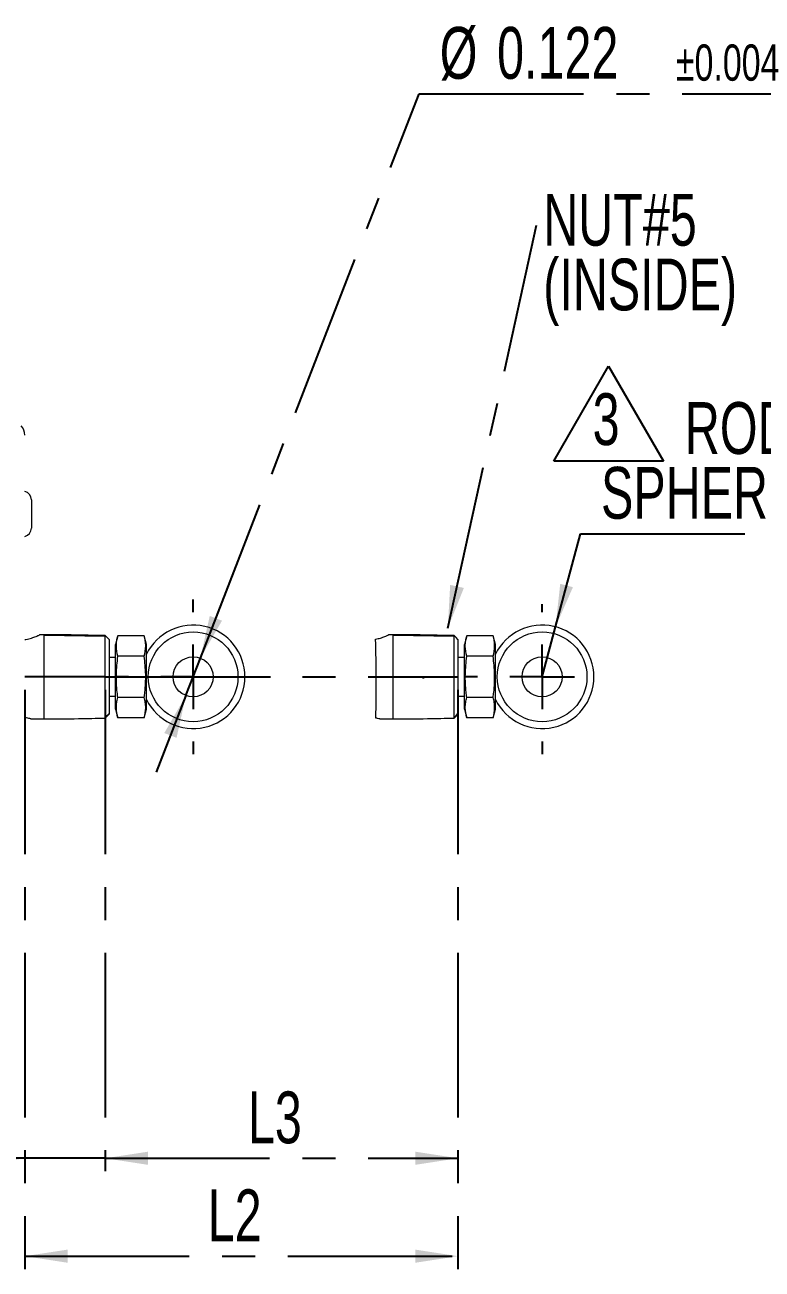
# Model space of a CAD drawing. Header units: inches. Extents: x 0.2 to 16.3, y 0.2 to 11.5.
# Drawn here: x 6.895 to 9.137, y 5.307 to 9.09 of the extents above; entities that cross this region are included whole.
import ezdxf

# ---------------------------------------------------------------- set-up
doc = ezdxf.new("R2010")
doc.units = ezdxf.units.IN
doc.header["$MEASUREMENT"] = 0
doc.linetypes.add('CENTERX2', pattern=[0.8, 0.5, -0.1, 0.1, -0.1])
doc.layers.add('CENTER_LINE', color=7, linetype='CENTERX2')
doc.styles.add('SLDTEXTSTYLE0', font='TXT', dxfattribs={"width": 0.7})
doc.dimstyles.new('SLDDIMSTYLE0', dxfattribs={"dimtxt": 0.15748, "dimasz": 0.13, "dimexe": 0, "dimexo": 0.0625, "dimgap": 0.03937, "dimtad": 1, "dimdec": 3, "dimrnd": 1e-09, "dimzin": 12, "dimdsep": 46, "dimtxsty": 'SLDTEXTSTYLE0', "dimsah": 1, "dimcen": 0.09, "dimadec": 0, "dimazin": 3, "dimtfac": 1, "dimtdec": 3, "dimtmove": 0, "dimatfit": 0, "dimfxl": 1, "dimfrac": 2, "dimtolj": 1, "dimtzin": 12, "dimarcsym": 0})
doc.dimstyles.new('SLDDIMSTYLE1', dxfattribs={"dimtxt": 0.15748, "dimasz": 0.13, "dimexe": 0, "dimexo": 0.0625, "dimgap": 0.03937, "dimtad": 1, "dimdec": 3, "dimrnd": 1e-09, "dimzin": 12, "dimdsep": 46, "dimtxsty": 'SLDTEXTSTYLE0', "dimsah": 1, "dimcen": 0.09, "dimadec": 0, "dimazin": 3, "dimtfac": 1, "dimtdec": 3, "dimtofl": 0, "dimtmove": 0, "dimatfit": 3, "dimfxl": 1, "dimfrac": 2, "dimtolj": 1, "dimtzin": 12, "dimarcsym": 0})
doc.dimstyles.new('SLDDIMSTYLE5', dxfattribs={"dimtxt": 0.15748, "dimasz": 0.13, "dimexe": 0, "dimexo": 0.0625, "dimgap": 0.03937, "dimtad": 0, "dimtih": 1, "dimtoh": 1, "dimdec": 3, "dimrnd": 1e-09, "dimdsep": 46, "dimtxsty": 'SLDTEXTSTYLE0', "dimsah": 1, "dimcen": 0, "dimadec": 0, "dimazin": 2, "dimtol": 1, "dimtp": 0.004, "dimtm": 0.004, "dimtfac": 1, "dimtdec": 3, "dimtmove": 0, "dimatfit": 3, "dimfxl": 1, "dimfrac": 2, "dimtolj": 1, "dimarcsym": 0})
doc.dimstyles.new('SLDDIMSTYLE6', dxfattribs={"dimtxt": 0.18, "dimasz": 0.13, "dimexe": 0, "dimexo": 0.0625, "dimgap": 0, "dimtad": 0, "dimtih": 1, "dimtoh": 1, "dimdec": 0, "dimrnd": 1e-09, "dimzin": 0, "dimdsep": 46, "dimtxsty": 'Standard', "dimsah": 1, "dimcen": 0.09, "dimadec": 0, "dimazin": 0, "dimtfac": 0.13, "dimtdec": 0, "dimtofl": 0, "dimtmove": 0, "dimatfit": 3, "dimfxl": 1, "dimfrac": 2, "dimtolj": 1, "dimtzin": 0, "dimarcsym": 0})
doc.dimstyles.new('SLDDIMSTYLE9', dxfattribs={"dimtxt": 0.15748, "dimasz": 0.13, "dimexe": 0, "dimexo": 0.0625, "dimgap": 0.03937, "dimtad": 0, "dimtih": 1, "dimtoh": 1, "dimdec": 3, "dimrnd": 1e-09, "dimzin": 12, "dimdsep": 46, "dimtxsty": 'SLDTEXTSTYLE0', "dimsah": 1, "dimcen": 0, "dimadec": 0, "dimazin": 3, "dimtfac": 1, "dimtdec": 3, "dimtofl": 0, "dimtmove": 0, "dimatfit": 3, "dimfxl": 1, "dimfrac": 2, "dimtolj": 1, "dimtzin": 12, "dimarcsym": 0})

# ---------------------------------------------------------------- blocks, each defined once
blk = doc.blocks.new('SW_NOTE_0_2')
at = {"layer": 'CENTER_LINE', "color": 0}
for p, q in [((-0.1179, -0.003), (0.0487, 0.2858)), ((0.0487, 0.2858), (0.2154, -0.003)), ((0.2154, -0.003), (-0.1179, -0.003))]:
    blk.add_line(p, q, dxfattribs=at)
at = {"layer": 'CENTER_LINE', "color": 0, "insert": (0, 0.203), "char_height": 0.1575, "attachment_point": 1, "style": 'SLDTEXTSTYLE0'}
blk.add_mtext('3', dxfattribs=at)
blk = doc.blocks.new('_D')
at = {"layer": 'CENTER_LINE'}
for p, q in [((6.8945, 7.0685), (6.8945, 5.6048)), ((7.1389, 7.0685), (7.1389, 5.6048)), ((6.8945, 5.6442), (6.5456, 5.6442)), ((7.1389, 5.6442), (6.8945, 5.6442)), ((7.1389, 5.6442), (7.3889, 5.6442))]:
    blk.add_line(p, q, dxfattribs=at)
for points in [[(6.8945, 5.6442), (6.7645, 5.6642), (6.7645, 5.6242)], [(7.1389, 5.6442), (7.2689, 5.6242), (7.2689, 5.6642)]]:
    blk.add_solid(points, dxfattribs=at)
at = {"layer": 'CENTER_LINE', "insert": (6.5456, 5.8472), "char_height": 0.15748, "attachment_point": 1, "style": 'SLDTEXTSTYLE0'}
blk.add_mtext('L1', dxfattribs=at)
blk = doc.blocks.new('_D_1')
at = {"layer": 'CENTER_LINE'}
for p, q in [((7.1389, 7.0685), (7.1389, 5.6048)), ((8.2118, 7.0685), (8.2118, 5.6048)), ((7.1389, 5.6442), (8.2118, 5.6442))]:
    blk.add_line(p, q, dxfattribs=at)
for points in [[(7.1389, 5.6442), (7.2689, 5.6242), (7.2689, 5.6642)], [(8.2118, 5.6442), (8.0818, 5.6642), (8.0818, 5.6242)]]:
    blk.add_solid(points, dxfattribs=at)
at = {"layer": 'CENTER_LINE', "insert": (7.5728, 5.8472), "char_height": 0.15748, "attachment_point": 1, "style": 'SLDTEXTSTYLE0'}
blk.add_mtext('L3', dxfattribs=at)
blk = doc.blocks.new('_D_2')
at = {"layer": 'CENTER_LINE'}
for p, q in [((6.8945, 7.0685), (6.8945, 5.3072)), ((8.2118, 7.0685), (8.2118, 5.3072)), ((6.8945, 5.3465), (8.2118, 5.3465))]:
    blk.add_line(p, q, dxfattribs=at)
for points in [[(6.8945, 5.3465), (7.0245, 5.3265), (7.0245, 5.3665)], [(8.2118, 5.3465), (8.0818, 5.3665), (8.0818, 5.3265)]]:
    blk.add_solid(points, dxfattribs=at)
at = {"layer": 'CENTER_LINE', "insert": (7.4506, 5.5495), "char_height": 0.15748, "attachment_point": 1, "style": 'SLDTEXTSTYLE0'}
blk.add_mtext('L2', dxfattribs=at)
blk = doc.blocks.new('_D_12')
at = {"layer": 'CENTER_LINE'}
for p, q in [((7.4284, 7.1648), (8.0939, 8.8807)), ((8.0939, 8.8807), (9.8705, 8.8807)), ((7.3843, 7.051), (7.4284, 7.1648)), ((7.3843, 7.051), (7.2939, 6.8179))]:
    blk.add_line(p, q, dxfattribs=at)
for points in [[(7.4284, 7.1648), (7.4941, 7.2787), (7.4568, 7.2932)], [(7.3843, 7.051), (7.3186, 6.937), (7.3559, 6.9225)]]:
    blk.add_solid(points, dxfattribs=at)
at = {"layer": 'CENTER_LINE', "attachment_point": 1, "style": 'SLDTEXTSTYLE0'}
for s, insert, char_height in [('%%c', (8.1564, 9.0837), 0.15748), ('0.122', (8.3308, 9.0837), 0.15748), ('HOLE', (9.3789, 9.0837), 0.15748), ('±0.004', (8.8747, 9.0306), 0.11024)]:
    blk.add_mtext(s, dxfattribs=dict(at, insert=insert, char_height=char_height))
blk = doc.blocks.new('SW_CENTERMARKSYMBOL_1')
at = {"layer": 'CENTER_LINE', "color": 0}
for p, q in [((0, 0.1969), (0, 0.2348)), ((0, 0), (0, 0.0984)), ((-0.1969, 0), (-0.2348, 0)), ((0, 0), (-0.0984, 0)), ((0, 0), (0, -0.0984)), ((0, 0), (0.0984, 0)), ((0.1969, 0), (0.2348, 0)), ((0, -0.1969), (0, -0.2348))]:
    blk.add_line(p, q, dxfattribs=at)
blk = doc.blocks.new('_D_27')
at = {"layer": 'CENTER_LINE'}
for p, q in [((8.5085, 7.26), (8.5844, 7.5432)), ((8.5844, 7.5432), (10.7467, 7.5432)), ((8.4677, 7.1079), (8.5085, 7.26))]:
    blk.add_line(p, q, dxfattribs=at)
blk.add_solid([(8.5085, 7.26), (8.5614, 7.3804), (8.5228, 7.3907)], dxfattribs=at)
at = {"layer": 'CENTER_LINE', "char_height": 0.15748, "attachment_point": 1, "style": 'SLDTEXTSTYLE0'}
for s, insert in [('ROD END TIP SUS', (8.9018, 7.9431)), ('SPHERE R0.157', (8.6469, 7.7462)), ('%%p', (10.0926, 7.7462)), ('0.004', (10.2618, 7.7462))]:
    blk.add_mtext(s, dxfattribs=dict(at, insert=insert))
blk = doc.blocks.new('SW_NOTE_0_11')
at = {"layer": 'CENTER_LINE', "color": 0, "char_height": 0.15748, "attachment_point": 1, "style": 'SLDTEXTSTYLE0'}
for s, insert in [('NUT#5', (0.0202, 0.0948)), ('(INSIDE)', (0.0202, -0.102))]:
    blk.add_mtext(s, dxfattribs=dict(at, insert=insert))
blk = doc.blocks.new('SW_CENTERMARKSYMBOL_6')
at = {"layer": 'CENTER_LINE', "color": 0}
for p, q in [((0, 0.1969), (0, 0.2211)), ((0, 0), (0, 0.0984)), ((-0.1969, 0), (-0.2348, 0)), ((0, 0), (-0.0984, 0)), ((0, 0), (0, -0.0984)), ((0, 0), (0.0984, 0)), ((0, -0.1969), (0, -0.2348))]:
    blk.add_line(p, q, dxfattribs=at)

msp = doc.modelspace()

# ---------------------------------------------------------------- linework, layer by layer
at = {"color": 7, "linetype": 'Continuous', "lineweight": 18}
for p, q in [((6.9142, 7.6465), (6.9142, 7.6032)), ((6.9142, 7.6032), (6.9142, 7.5599)), ((6.9536, 7.2358), (6.9393, 7.2358)), ((7.1389, 7.2307), (6.9536, 7.2334)), ((7.1504, 7.2213), (7.1389, 7.2331)), ((7.1772, 7.2329), (7.1701, 7.2063)), ((7.2575, 7.2329), (7.1772, 7.2329)), ((7.2646, 7.2063), (7.2575, 7.2329)), ((8.0149, 7.2358), (8.0006, 7.2358)), ((8.0149, 7.1079), (8.0149, 7.2358)), ((8.2002, 7.2307), (8.0149, 7.2334)), ((8.2002, 6.9826), (8.2002, 7.2331)), ((8.2386, 7.2329), (8.2315, 7.2063)), ((8.3188, 7.2329), (8.2386, 7.2329)), ((8.326, 7.2063), (8.3188, 7.2329)), ((7.1701, 7.1079), (7.1701, 7.2063)), ((7.2646, 7.1079), (7.2646, 7.2063)), ((8.2118, 7.2213), (8.2118, 6.9944)), ((8.2315, 7.1079), (8.2315, 7.2063)), ((8.326, 7.1079), (8.326, 7.2063)), ((7.1701, 7.1669), (7.1504, 7.1669)), ((7.2575, 7.1704), (7.1772, 7.1704)), ((8.2315, 7.1669), (8.2118, 7.1669)), ((8.3188, 7.1704), (8.2386, 7.1704)), ((7.1701, 7.0094), (7.1701, 7.1079)), ((7.2646, 7.0094), (7.2646, 7.1079)), ((8.0149, 7.0589), (8.0149, 7.1078)), ((8.2315, 7.0094), (8.2315, 7.1079)), ((8.326, 7.0094), (8.326, 7.1079)), ((7.1504, 7.0488), (7.1701, 7.0488)), ((7.2575, 7.0453), (7.1772, 7.0453)), ((8.0149, 6.9799), (8.0149, 7.0589)), ((8.2118, 7.0488), (8.2315, 7.0488)), ((8.3188, 7.0453), (8.2386, 7.0453)), ((7.1701, 7.0094), (7.1772, 6.9828)), ((7.2575, 6.9828), (7.2646, 7.0094)), ((8.2315, 7.0094), (8.2386, 6.9828)), ((8.3188, 6.9828), (8.326, 7.0094)), ((6.9126, 6.9799), (6.9536, 6.9799)), ((7.1389, 6.985), (7.1504, 6.9966)), ((7.1389, 6.9826), (7.1504, 6.9944)), ((7.2575, 6.9828), (7.1772, 6.9828)), ((7.9739, 6.9799), (8.0149, 6.9799)), ((8.2002, 6.9851), (8.2002, 6.9826)), ((8.3188, 6.9828), (8.2386, 6.9828))]:
    msp.add_line(p, q, dxfattribs=at)
at = {"color": 7, "linetype": 'Continuous', "lineweight": 18, "flags": 128}
for points in [[(8.2118, 7.2213), (8.206, 7.2272), (8.2002, 7.2331)], [(8.2002, 6.985), (8.206, 6.9908), (8.2118, 6.9966)], [(8.2002, 6.9826), (8.206, 6.9885), (8.2118, 6.9944)]]:
    msp.add_lwpolyline(points, dxfattribs=at)
at = {"color": 7, "linetype": 'Continuous', "lineweight": 18}
for centre, radius in [((7.4063, 7.1079), 0.1364), ((8.4677, 7.1079), 0.1364), ((7.4063, 7.1079), 0.061), ((8.4677, 7.1079), 0.061)]:
    msp.add_circle(centre, radius, dxfattribs=at)
for centre, radius, start, end in [((6.8552, 7.8428), 0.0394, 0, 45), ((6.8886, 7.6465), 0.0256, 0, 76.6576), ((6.8886, 7.5599), 0.0256, 283.3424, 0), ((7.4063, 7.1079), 0.1575, 205.8419, 154.1581), ((8.4677, 7.1079), 0.1575, 205.8419, 154.1581), ((1.8131, 7.0834), 6.1499, 359.06176, 1.2959)]:
    msp.add_arc(centre, radius, start, end, dxfattribs=at)
for points, knots in [([(6.8945, 7.2216), (6.8956, 7.2217), (6.9029, 7.2222), (6.9153, 7.226), (6.9294, 7.231), (6.9385, 7.2352), (6.939, 7.2355), (6.9393, 7.2356)], [0, 0, 0, 0, 0.038989, 0.275078, 0.528825, 0.79752, 1, 1, 1, 1]), ([(7.1389, 7.2331), (7.1043, 7.2339), (7.0425, 7.2353), (6.9808, 7.2357), (6.9536, 7.2358)], [0, 0, 0, 0, 0.560014, 1, 1, 1, 1]), ([(7.1389, 6.9826), (7.1389, 6.9831), (7.1389, 6.984), (7.1389, 6.9914), (7.1389, 7.003), (7.1389, 7.0187), (7.1389, 7.0378), (7.1389, 7.0596), (7.1389, 7.0833), (7.1389, 7.1079), (7.1389, 7.1325), (7.1389, 7.1561), (7.1389, 7.1779), (7.1389, 7.197), (7.1389, 7.2127), (7.1389, 7.2243), (7.1389, 7.2317), (7.1389, 7.2327), (7.1389, 7.2331)], [0, 0, 0, 0, 0.062413, 0.124998, 0.187548, 0.250006, 0.31249, 0.375003, 0.437509, 0.500008, 0.56251, 0.625014, 0.68751, 0.749997, 0.812487, 0.874988, 0.937496, 1, 1, 1, 1]), ([(7.1772, 7.1704), (7.1751, 7.1807), (7.1718, 7.1962), (7.1735, 7.2172), (7.176, 7.2276), (7.1772, 7.2329)], [0, 0, 0, 0, 0.495074, 0.747494, 1, 1, 1, 1]), ([(7.2575, 7.1704), (7.2596, 7.1807), (7.2629, 7.1962), (7.2612, 7.2172), (7.2587, 7.2276), (7.2575, 7.2329)], [0, 0, 0, 0, 0.495074, 0.747494, 1, 1, 1, 1]), ([(7.9614, 7.2225), (7.9662, 7.2235), (7.9759, 7.2255), (7.9883, 7.2301), (7.9965, 7.2336), (8.0001, 7.2353), (8.0006, 7.2356)], [0, 0, 0, 0, 0.353593, 0.713426, 0.955282, 1, 1, 1, 1]), ([(8.2002, 7.2331), (8.1657, 7.2339), (8.1039, 7.2353), (8.0421, 7.2357), (8.0149, 7.2358)], [0, 0, 0, 0, 0.5600139, 1, 1, 1, 1]), ([(8.2386, 7.1704), (8.2364, 7.1806), (8.2332, 7.1961), (8.2349, 7.2173), (8.2374, 7.2277), (8.2386, 7.2329)], [0, 0, 0, 0, 0.49474, 0.745558, 1, 1, 1, 1]), ([(8.3188, 7.1704), (8.321, 7.1806), (8.3243, 7.1961), (8.3225, 7.2173), (8.3201, 7.2277), (8.3188, 7.2329)], [0, 0, 0, 0, 0.49474, 0.745557, 1, 1, 1, 1]), ([(7.1504, 7.2213), (7.1504, 7.2209), (7.1504, 7.22), (7.1504, 7.2133), (7.1504, 7.2028), (7.1504, 7.1885), (7.1504, 7.1712), (7.1504, 7.1515), (7.1504, 7.1301), (7.1504, 7.1078), (7.1504, 7.0855), (7.1504, 7.0641), (7.1504, 7.0444), (7.1504, 7.0271), (7.1504, 7.0129), (7.1504, 7.0024), (7.1504, 6.9957), (7.1504, 6.9948), (7.1504, 6.9944)], [0, 0, 0, 0, 0.062861, 0.125163, 0.187767, 0.250235, 0.312647, 0.375273, 0.437567, 0.500217, 0.562569, 0.625102, 0.687653, 0.749999, 0.812654, 0.87494, 0.937556, 1, 1, 1, 1]), ([(7.1772, 7.0453), (7.1766, 7.0506), (7.1737, 7.0738), (7.1713, 7.1157), (7.1753, 7.1521), (7.1772, 7.1704)], [0, 0, 0, 0, 0.1269715, 0.560077, 1, 1, 1, 1]), ([(7.2575, 7.0453), (7.2581, 7.0506), (7.2611, 7.0738), (7.2634, 7.1157), (7.2595, 7.1521), (7.2575, 7.1704)], [0, 0, 0, 0, 0.1269715, 0.560077, 1, 1, 1, 1]), ([(8.2386, 7.0453), (8.2379, 7.0506), (8.235, 7.0738), (8.2327, 7.1157), (8.2366, 7.1521), (8.2386, 7.1704)], [0, 0, 0, 0, 0.126971, 0.560077, 1, 1, 1, 1]), ([(8.3188, 7.0453), (8.3195, 7.0506), (8.3224, 7.0738), (8.3247, 7.1157), (8.3208, 7.1521), (8.3188, 7.1704)], [0, 0, 0, 0, 0.126971, 0.560077, 1, 1, 1, 1]), ([(7.1772, 6.9828), (7.1751, 6.9931), (7.1718, 7.0087), (7.1735, 7.0296), (7.176, 7.0401), (7.1772, 7.0453)], [0, 0, 0, 0, 0.495074, 0.747494, 1, 1, 1, 1]), ([(7.2575, 6.9828), (7.2596, 6.9931), (7.2629, 7.0087), (7.2612, 7.0296), (7.2587, 7.0401), (7.2575, 7.0453)], [0, 0, 0, 0, 0.495074, 0.747494, 1, 1, 1, 1]), ([(8.2386, 6.9828), (8.2364, 6.9931), (8.2332, 7.0086), (8.2349, 7.0298), (8.2374, 7.0401), (8.2386, 7.0453)], [0, 0, 0, 0, 0.49474, 0.745558, 1, 1, 1, 1]), ([(8.3188, 6.9828), (8.321, 6.9931), (8.3243, 7.0086), (8.3225, 7.0298), (8.3201, 7.0401), (8.3188, 7.0453)], [0, 0, 0, 0, 0.49474, 0.745557, 1, 1, 1, 1]), ([(6.9126, 6.98), (6.9127, 6.98), (6.9132, 6.9798), (6.9102, 6.9807), (6.9041, 6.9822), (6.8977, 6.9832), (6.8945, 6.9837)], [0, 0, 0, 0, 0.091354, 0.394207, 0.700322, 1, 1, 1, 1]), ([(6.9536, 6.9799), (6.9882, 6.9801), (7.0499, 6.9805), (7.1117, 6.982), (7.1389, 6.9826)], [0, 0, 0, 0, 0.5599849, 1, 1, 1, 1]), ([(7.1389, 6.985), (7.14, 6.9854), (7.1421, 6.9862), (7.1444, 6.9883), (7.1455, 6.9893)], [0, 0, 0, 0, 0.504427, 1, 1, 1, 1]), ([(7.1389, 6.9851), (7.1389, 6.985), (7.1389, 6.9826), (7.1389, 6.9826), (7.1389, 6.9826)], [0, 0, 0, 0, 0.007463, 1, 1, 1, 1]), ([(7.9739, 6.98), (7.974, 6.98), (7.9752, 6.9797), (7.9682, 6.9815), (7.9663, 6.982), (7.9631, 6.9825), (7.9621, 6.9827)], [0, 0, 0, 0, 0.019848, 0.262293, 0.781728, 1, 1, 1, 1]), ([(8.0149, 6.9799), (8.0495, 6.9801), (8.1113, 6.9805), (8.1731, 6.982), (8.2002, 6.9826)], [0, 0, 0, 0, 0.559985, 1, 1, 1, 1]), ([(8.2002, 6.985), (8.2014, 6.9855), (8.2039, 6.9865), (8.2058, 6.9883), (8.2068, 6.9893)], [0, 0, 0, 0, 0.4580721, 1, 1, 1, 1])]:
    msp.add_open_spline(points, degree=3, knots=knots, dxfattribs=at)
for points in [[(6.9536, 7.1079), (6.9536, 7.1162), (6.9536, 7.133), (6.9536, 7.1571), (6.9536, 7.1794), (6.9536, 7.1989), (6.9536, 7.2149), (6.9536, 7.2268), (6.9536, 7.2344), (6.9536, 7.2353), (6.9536, 7.2358)], [(6.9536, 7.0589), (6.9536, 7.0668), (6.9536, 7.0826), (6.9536, 7.0994), (6.9536, 7.1078)], [(6.9536, 6.9799), (6.9536, 6.9802), (6.9536, 6.9807), (6.9536, 6.985), (6.9536, 6.9918), (6.9536, 7.0011), (6.9536, 7.0127), (6.9536, 7.0264), (6.9536, 7.0418), (6.9536, 7.0532), (6.9536, 7.0589)]]:
    msp.add_open_spline(points, degree=3, dxfattribs=at)
at = {"layer": 'CENTER_LINE'}
for p, q in [((7.1389, 7.1079), (6.8945, 7.1079)), ((7.1389, 7.1079), (8.2118, 7.1079)), ((8.1055, 7.1079), (8.1055, 7.1032))]:
    msp.add_line(p, q, dxfattribs=at)

# ---------------------------------------------------------------- block references
for name, p in [('SW_NOTE_0_11', (8.4509, 8.4815)), ('SW_NOTE_0_2', (8.6214, 7.7671)), ('SW_CENTERMARKSYMBOL_1', (7.4063, 7.1079)), ('SW_CENTERMARKSYMBOL_6', (8.4677, 7.1079))]:
    msp.add_blockref(name, p, dxfattribs=at)

# ---------------------------------------------------------------- dimensions: what is measured, and where the dimension line sits
dim = msp.add_diameter_dim_2p(p1=(7.4284, 7.1648), p2=(7.3843, 7.051), text='<> HOLE', dimstyle='SLDDIMSTYLE5', dxfattribs=at)
dim.commit()
dim.dimension.update_dxf_attribs({"geometry": '_D_12', "text_midpoint": (9.0135, 8.9921), "dimtype": 163})
dim = msp.add_radius_dim(center=(8.4677, 7.1079), mpoint=(8.5085, 7.26), text='ROD END TIP SUS\\PSPHERE R0.157 %%p 0.004', dimstyle='SLDDIMSTYLE9', dxfattribs=at)
dim.commit()
dim.dimension.update_dxf_attribs({"geometry": '_D_27', "text_midpoint": (9.6968, 7.7334), "dimtype": 164})
for base, p1, p2, dimstyle, picture, middle in [((6.8945, 5.6442), (7.1389, 7.1079), (6.8945, 7.1079), 'SLDDIMSTYLE0', '_D', (6.6482, 5.6442)), ((8.2118, 5.3465), (6.8945, 7.1079), (8.2118, 7.1079), 'SLDDIMSTYLE1', '_D_2', (7.5532, 5.3465)), ((8.2118, 5.6442), (7.1389, 7.1079), (8.2118, 7.1079), 'SLDDIMSTYLE1', '_D_1', (7.6753, 5.6442))]:
    dim = msp.add_linear_dim(base=base, p1=p1, p2=p2, dimstyle=dimstyle, dxfattribs=at)
    dim.commit()
    dim.dimension.update_dxf_attribs({"geometry": picture, "text_midpoint": middle, "dimtype": 160})

# ---------------------------------------------------------------- leaders
msp.add_leader([(8.1809, 7.2559), (8.4509, 8.4815)], dimstyle='SLDDIMSTYLE6', dxfattribs=at)

doc.saveas('drawing.dxf')
